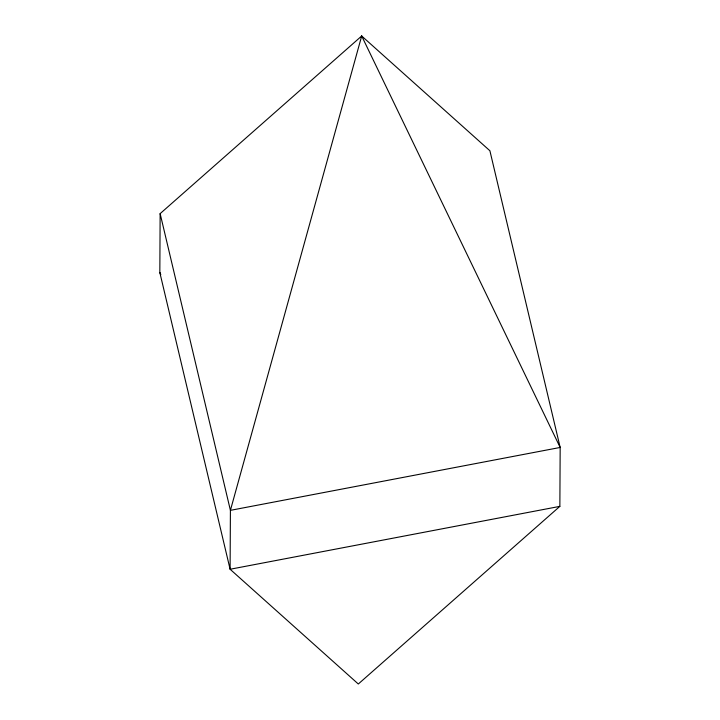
<?xml version="1.0" encoding="UTF-8"?>
<svg xmlns="http://www.w3.org/2000/svg" width="720" height="720" viewBox="0 0 720 720"><rect width="100%" height="100%" fill="white"/><g stroke="black" fill="none" stroke-linecap="round" stroke-linejoin="round"><path stroke-width="1.08" d="M159.831 272.547L160.137 213.633L361.692 36L489.897 150.75L560.169 447.453L559.863 506.367L358.308 684L230.103 569.25L159.831 272.547L160.803 274.563M559.863 506.367L230.103 569.25L230.409 510.345L160.137 213.633M361.692 36L230.409 510.345L560.169 447.453L361.692 36"/></g></svg>
